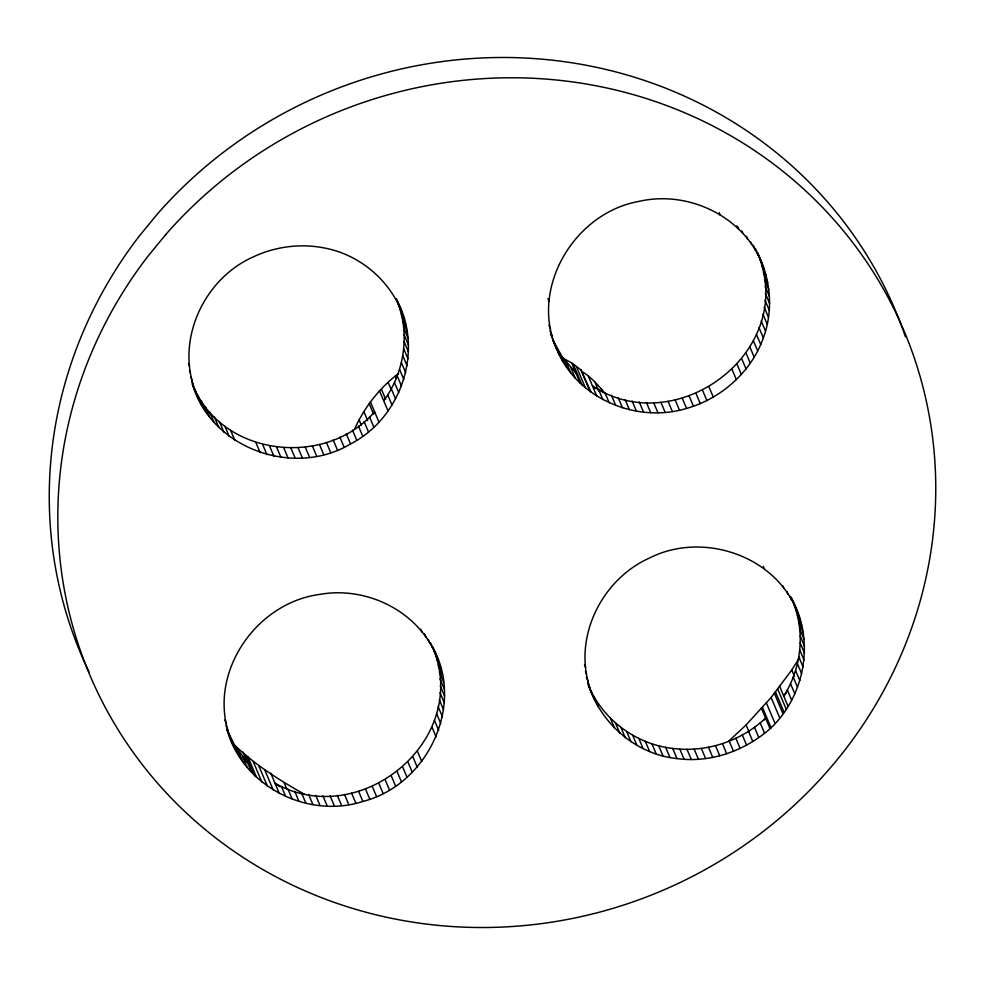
<?xml version="1.0" encoding="UTF-8"?>
<svg xmlns="http://www.w3.org/2000/svg" width="985" height="985" viewBox="0 0 985 985"><rect width="100%" height="100%" fill="white"/><g stroke="black" fill="none" stroke-linecap="round" stroke-linejoin="round"><path stroke-width="1.48" d="M279.9 786.769L275.061 783.334C360.608 831.34 472.172 739.316 432.403 646.591C465.597 705.506 427.034 785.18 362.899 801.445C307.628 819.397 242.372 786.129 226.944 729.454M761.651 262.675C742.641 215.752 687.432 189.982 638.76 201.445C574.538 212.858 529.388 288.039 556.611 348.961C576.582 398.309 636.248 423.772 686.557 408.443C721.18 398.605 751.259 372.047 763.35 337.88C773.681 310.152 770.627 278.73 757.366 252.529L764.126 269.164M595.371 388.607L592.465 385.898C674.787 440.775 793.996 354.329 759.841 259.018M383.719 400.784C404.995 371.85 410.622 331.686 396.068 298.578C424.437 349.195 401.646 417.837 350.549 443.952C293.813 478.057 210.901 448.458 192.321 383.941L198.822 399.147M786.375 692.664L783.74 696.087C801.014 668.975 805.348 633.749 793.676 603.633M587.663 682.457C599.52 722.424 635.128 754.239 676.99 758.585C711.059 763.276 745.879 750.447 771.095 727.841C805.558 694.671 815.001 639.228 790.992 597.267M354.908 428.34C364.832 406.793 379.656 387.807 398.58 373.475M728.592 741.286L746.101 724.935L771.107 697.515L791.768 669.96L799.697 657.438M763.56 720.38L765.579 718.114C741.077 741.249 706.146 752.749 672.693 748.44C635.928 744.254 602.512 719.53 588.377 685.154L594.866 700.36M194.537 389.001C225.183 457.335 326.848 467.235 374.608 411.816L373.524 413.983L369.24 403.838M563.051 358.368L571.596 362.825L580.978 369.88L590.926 392.092M234.27 744.795C254.918 764.803 279.408 780.132 304.365 794.255M582.357 371.801C591.382 377.366 598.498 385.467 605.159 393.606M797.493 612.473C776.291 555.589 702.539 530.94 649.472 558.052C601.773 579.266 572.987 637.221 589.806 687.53M245.142 760.395L247.346 762.218L234.775 745.645L226.895 729.491M552.905 340.071L562.324 357.075L575.88 372.97M436.183 655.444C417.738 611.094 366.814 586.112 320.113 594.337C252.517 603.128 203.526 679.81 232.694 743.503M398.703 304.931C384.31 275.418 355.93 253.662 323.634 247.838C300.043 243.307 275.135 246.619 253.428 256.839C203.366 278.841 174.764 341.438 196.077 392.818M791.004 597.267L793.208 602.327M755.52 248.762L758.733 256.371M753.254 245.203L755.396 250.276M761.861 265.667L766.145 275.812M750.582 241.879L751.654 244.415M763.424 272.439L767.709 282.584M746.433 236.289L747.504 238.826M764.52 279.321L768.805 289.467M741.902 230.982L742.986 233.519M765.148 286.266L769.433 296.411M737.654 226.722L738.799 229.431M736.952 225.811L738.097 228.52M765.308 293.247L769.593 303.392M765 300.24L769.285 310.398M764.212 307.221L768.497 317.367M762.956 314.153L767.241 324.299M719.198 212.588L720.343 215.296M761.233 320.999L765.517 331.145M759.053 327.734L763.35 337.88M756.443 334.346L760.728 344.491M753.39 340.773L757.674 350.919M749.905 347.015L754.19 357.173M746.027 353.049L750.311 363.194M741.742 358.823L746.039 368.969M737.1 364.327L741.385 374.472M732.101 369.547L736.386 379.693M709.028 387.031L713.312 397.177M795.523 608.828L799.808 618.974M789.958 596.221L791.571 600.025M702.625 390.466L706.91 400.612M797.382 615.477L801.667 625.623M786.904 591.591L787.975 594.127M798.786 622.249L803.071 632.395M782.903 585.94L783.974 588.476M799.734 629.107L804.019 639.253M800.202 636.014L804.486 646.16M696.001 393.507L700.286 403.653M800.202 642.971L804.486 653.117M799.746 649.915L804.031 660.061M763.313 566.363L764.385 568.899M689.204 396.118L693.489 406.263M798.81 656.835L803.095 666.98M797.407 663.693L801.692 673.838M682.273 398.297L686.557 408.443M795.56 670.465L799.845 680.61M791.768 669.96L794.439 676.301M793.245 677.114L797.53 687.259M675.217 400.045L679.502 410.191M790.499 683.627L794.784 693.772M668.064 401.338L672.349 411.484M787.335 689.956L791.62 700.101M660.861 402.175L665.146 412.321M779.455 685.942L788.025 706.233M777.768 689.192L786.338 709.483M653.634 402.569L657.918 412.715M775.466 691.852L784.048 712.143M774.358 693.292L782.927 713.583M771.107 697.515L779.677 717.806M646.419 402.496L650.703 412.641M639.228 401.966L643.513 412.112M766.367 702.884L774.936 723.175M762.525 707.55L771.095 727.841M632.111 400.981L636.396 411.127M761.294 707.969L769.864 728.26M625.093 399.553L629.378 409.698M760.186 722.867L764.471 733.012M618.198 397.669L622.483 407.815M754.485 727.287L758.77 737.433M611.463 395.354L615.748 405.5M746.101 724.935L749.326 732.544M748.514 731.35L752.811 741.496M604.901 392.609L609.186 402.754M601.281 388.829L602.882 392.633M598.572 389.457L602.857 399.602M594.965 382.082L598.708 390.959M742.296 735.019L746.593 745.165M588.18 375.753L596.762 396.044M580.978 369.88L589.559 390.171M735.869 738.307L740.154 748.452M547.906 298.701L548.99 301.238M576.816 367.491L585.385 387.782M573.381 364.487L581.95 384.778M571.596 362.825L580.165 383.116M729.232 741.188L733.517 751.333M571.005 367.971L575.289 378.117M565.415 359.611L567.557 364.684M566.473 362.665L570.758 372.81M548.953 325.235L550.553 329.039M562.324 357.075L566.609 367.22M549.975 330.751L552.117 335.823M558.581 351.214L562.866 361.36M550.923 334.863L554.136 342.472M555.244 345.119L559.529 355.265M552.868 340.084L556.611 348.961M722.436 743.638L726.721 753.784M715.492 745.67L719.776 755.815M708.449 747.258L712.734 757.403M701.332 748.403L705.617 758.548M694.166 749.092L698.451 759.238M686.988 749.326L691.273 759.472M679.822 749.105L684.107 759.25M672.693 748.44L676.99 758.585M665.651 747.307L669.935 757.465M658.719 745.743L663.004 755.889M651.922 743.737L656.207 753.882M645.286 741.299L649.571 751.444M638.834 738.43L643.119 748.588M632.616 735.167L636.901 745.313M626.645 731.51L630.929 741.656M620.944 727.459L625.229 737.605M615.539 723.064L619.824 733.209M610.466 718.324L614.751 728.469M584.524 664.727L585.595 667.264M585.472 671.585L586.543 674.122M586.334 677.077L587.946 680.881M593.758 696.346L598.055 706.491M397.164 301.114L401.449 311.26M399.479 307.615L403.764 317.761M401.338 314.264L405.623 324.41M402.742 321.024L407.027 331.169M403.69 327.882L407.975 338.027M404.158 334.802L408.443 344.947M404.158 341.746L408.455 351.891M403.702 348.69L407.987 358.835M402.767 355.61L407.051 365.755M401.363 362.468L405.648 372.613M399.516 369.24L403.801 379.385M397.201 375.901L401.486 386.046M395.33 375.999L396.401 378.535M394.456 382.402L398.753 392.547M391.291 388.743L395.576 398.888M388.139 382.352L391.353 389.962M387.696 394.874L391.981 405.02M381.367 389.124L385.652 399.27M379.422 390.639L388.004 410.93M370.323 401.671L378.893 421.962M369.535 416.901L373.82 427.047M363.921 411.705L367.664 420.583M364.142 421.654L368.427 431.799M359.131 419.893L361.273 424.966M358.442 426.074L362.726 436.22M352.482 430.125L356.767 440.27M346.264 433.806L350.549 443.952M430.531 642.848L432.674 647.921M434.434 651.738L438.719 661.883M436.515 658.349L440.8 668.495M428.204 639.351L429.817 643.156M438.153 665.084L442.437 675.23M424.4 633.552L426.012 637.357M439.322 671.918L443.607 682.063M339.825 437.094L344.11 447.239M420.743 629.292L421.814 631.828M440.024 678.837L444.309 688.983M440.258 685.794L444.543 695.939M440.024 692.763L444.309 702.908M333.189 439.963L337.473 450.108M439.31 699.719L443.595 709.865M438.14 706.639L442.425 716.784M326.392 442.425L330.677 452.571M436.503 713.485L440.787 723.63M319.448 444.457L323.733 454.602M434.397 720.22L438.694 730.365M431.861 726.819L436.146 736.965M312.405 446.045L316.69 456.19M305.288 447.178L309.573 457.323M298.123 447.867L302.407 458.013M290.944 448.113L295.229 458.259M417.48 751.358L421.765 761.504M283.778 447.892L288.063 458.037M412.912 756.899L417.197 767.044M276.662 447.215L280.947 457.36M407.987 762.144L412.272 772.289M269.607 446.094L273.904 456.24M402.717 767.081L407.002 777.227M262.675 444.531L266.96 454.676M397.152 771.674L401.437 781.819M255.878 442.524L260.163 452.669M391.291 775.921L395.576 786.067M385.172 779.8L389.457 789.945M230.601 430.285L234.886 440.43M378.819 783.297L383.103 793.442M224.9 426.246L229.185 436.392M219.495 421.839L223.78 431.984M372.256 786.375L376.541 796.52M214.422 417.098L218.707 427.244M209.682 412.038L213.967 422.183M188.48 363.502L189.551 366.038M205.311 406.67L209.596 416.815M189.428 370.36L190.499 372.896M365.509 789.047L369.794 799.192M201.309 401.018L205.606 411.164M190.831 377.132L191.903 379.668M197.726 395.12L202.011 405.266M191.619 381.244L193.232 385.049M358.614 791.3L362.899 801.445M351.596 793.11L355.881 803.255M344.479 794.464L348.776 804.61M337.313 795.375L341.598 805.533M330.11 795.843L334.395 805.989M322.908 795.843L327.192 805.989M315.742 795.387L320.026 805.533M308.637 794.489L312.922 804.634M301.619 793.122L305.904 803.267M294.724 791.324L299.009 801.47M287.977 789.083L292.262 799.229M284.074 782.619L286.758 788.96M281.414 786.424L285.699 796.57M270.776 773.188L279.346 793.491M264.657 769.704L273.239 790.007M258.809 765.837L267.378 786.129M253.244 761.59L261.813 781.893M247.986 756.997L256.556 777.288M246.201 755.569L254.77 775.86M243.061 752.072L251.631 772.363M242.778 756.972L247.063 767.118M238.579 751.444L242.864 761.59M224.839 719.924L226.439 723.729M234.775 745.645L239.059 755.791M225.934 725.391L228.077 730.464M231.389 739.612L235.674 749.757M903.898 332.388A441.969 421.74 -22.9 0 1 905.412 336.735M89.019 671.942A441.969 421.74 -22.9 0 1 139.02 236.4L157.157 214.262A441.969 421.74 -22.9 0 1 903.38 330.948M165.726 234.553L147.59 256.691A441.969 421.74 -22.9 0 0 431.541 924.681A441.969 421.74 -22.9 0 0 908.749 342.62A441.969 421.74 -22.9 0 0 165.726 234.553"/></g></svg>
